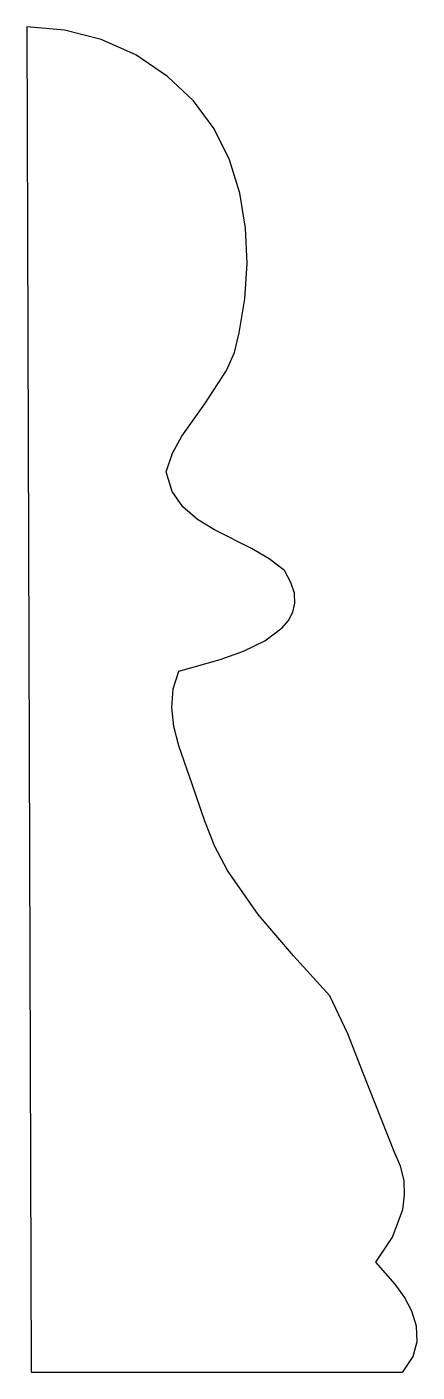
# Model space of a CAD drawing. Extents: x 0.2 to 28, y 0.2 to 95.9.
import ezdxf

# ---------------------------------------------------------------- set-up
doc = ezdxf.new("R2010")
doc.units = 0

msp = doc.modelspace()

# ---------------------------------------------------------------- linework, layer by layer
at = {"layer": 'Layer 1'}
for p, q in [((0.18875, 95.8705), (0.491367, 0.188423)), ((2.875805, 95.635603), (0.18875, 95.8705)), ((0.18875, 95.8705), (0.18875, 95.8705)), ((5.484056, 94.9772), (2.875805, 95.635603)), ((7.946217, 93.881022), (5.484056, 94.9772)), ((10.195, 92.3328), (7.946217, 93.881022)), ((12.052581, 90.612245), (10.195, 92.3328)), ((13.514984, 88.617311), (12.052581, 90.612245)), ((14.605439, 86.405381), (13.514984, 88.617311)), ((15.347175, 84.033838), (14.605439, 86.405381)), ((15.76342, 81.560065), (15.347175, 84.033838)), ((15.877403, 79.041445), (15.76342, 81.560065)), ((15.712354, 76.535363), (15.877403, 79.041445)), ((15.2915, 74.0992), (15.712354, 76.535363)), ((14.966755, 72.701389), (15.2915, 74.0992)), ((14.401608, 71.420909), (14.966755, 72.701389)), ((12.846888, 69.07035), (14.401608, 71.420909)), ((11.220898, 66.764341), (12.846888, 69.07035)), ((10.566665, 65.539548), (11.220898, 66.764341)), ((10.1172, 64.2197), (10.566665, 65.539548)), ((10.533976, 62.834813), (10.1172, 64.2197)), ((11.303636, 61.731008), (10.533976, 62.834813)), ((12.340237, 60.840233), (11.303636, 61.731008)), ((13.557837, 60.094437), (12.340237, 60.840233)), ((16.19227, 58.765573), (13.557837, 60.094437)), ((17.437219, 58.046401), (16.19227, 58.765573)), ((18.5194, 57.2), (17.437219, 58.046401)), ((18.991893, 56.361158), (18.5194, 57.2)), ((19.235729, 55.590751), (18.991893, 56.361158)), ((19.273007, 54.885305), (19.235729, 55.590751)), ((19.125825, 54.241344), (19.273007, 54.885305)), ((18.366477, 53.123977), (18.816282, 53.655393)), ((18.816282, 53.655393), (19.125825, 54.241344)), ((17.134475, 52.21085), (18.366477, 53.123977)), ((15.606607, 51.47416), (17.134475, 52.21085)), ((11.0157, 50.0447), (13.959663, 50.886106)), ((13.959663, 50.886106), (15.606607, 51.47416)), ((10.603786, 48.778648), (11.0157, 50.0447)), ((10.507972, 47.461025), (10.603786, 48.778648)), ((10.661996, 46.108114), (10.507972, 47.461025)), ((10.9996, 44.7362), (10.661996, 46.108114)), ((11.960503, 42.0005), (10.9996, 44.7362)), ((12.8606, 39.3842), (11.960503, 42.0005)), ((13.571401, 37.568888), (12.8606, 39.3842)), ((14.462695, 35.866975), (13.571401, 37.568888)), ((16.655313, 32.7261), (14.462695, 35.866975)), ((19.175548, 29.807075), (16.655313, 32.7261)), ((21.7605, 26.9554), (19.175548, 29.807075)), ((23.030201, 24.250141), (21.7605, 26.9554)), ((24.131381, 21.459405), (23.030201, 24.250141)), ((26.335051, 15.871036), (24.131381, 21.459405)), ((26.796268, 14.847649), (26.335051, 15.871036)), ((27.039814, 13.811546), (26.796268, 14.847649)), ((27.085326, 12.774693), (27.039814, 13.811546)), ((26.952446, 11.749058), (27.085326, 12.774693)), ((26.23006, 9.779309), (26.952446, 11.749058)), ((25.029771, 7.998036), (26.23006, 9.779309)), ((26.413659, 6.451513), (25.029771, 7.998036)), ((27.064236, 5.51896), (26.413659, 6.451513)), ((27.589675, 4.512465), (27.064236, 5.51896)), ((27.916806, 3.456219), (27.589675, 4.512465)), ((27.972461, 2.37441), (27.916806, 3.456219)), ((27.683469, 1.29123), (27.972461, 2.37441)), ((26.976661, 0.230866), (27.683469, 1.29123)), ((0.491367, 0.188423), (26.9039, 0.188423)), ((26.9039, 0.188423), (26.976661, 0.230866))]:
    msp.add_line(p, q, dxfattribs=at)

doc.saveas('drawing.dxf')
